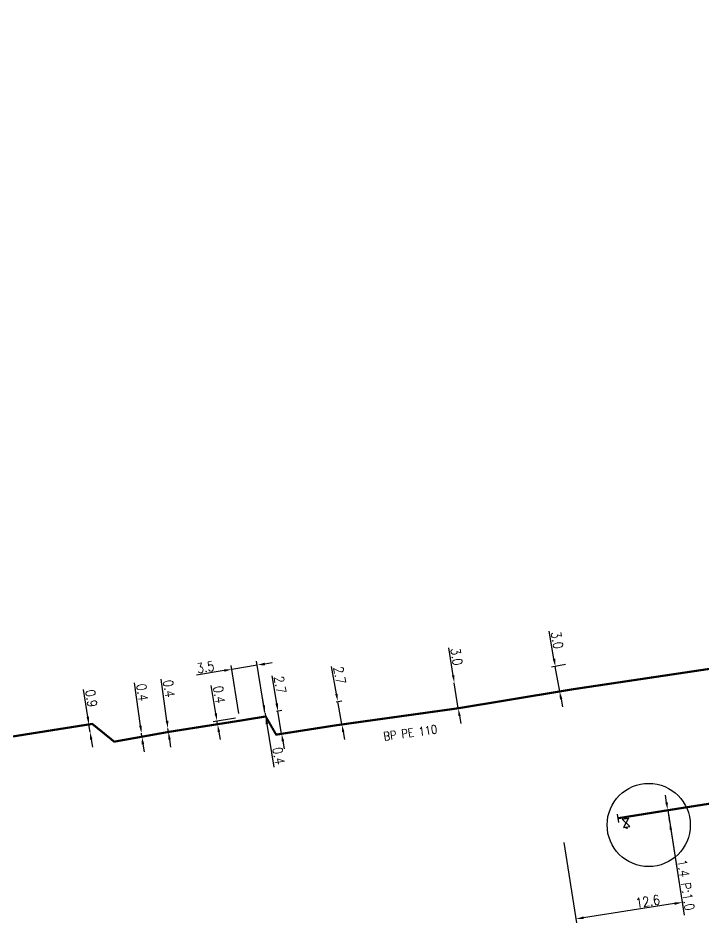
# Model space of a CAD drawing. Header units: millimetres. Extents: x 183997 to 185000, y 127999 to 129007.
# Drawn here: x 184634.1 to 184714.5, y 128894.2 to 129000.1 of the extents above; entities that cross this region are included whole.
import ezdxf
from ezdxf.enums import TextEntityAlignment as Align

# ---------------------------------------------------------------- set-up
doc = ezdxf.new("R2010")
doc.units = ezdxf.units.MM
doc.header["$PDMODE"] = 34
doc.linetypes.add('L_25_FN', pattern=[2000, 1000, 1000])
doc.linetypes.add('L_25_PE', pattern=[2000, 1000, 1000])
doc.layers.get('0').update_dxf_attribs({"linetype": 'CONTINUOUS'})
doc.layers.get('DEFPOINTS').update_dxf_attribs({"linetype": 'CONTINUOUS'})
for name, color, linetype in [('L_150', 1, 'CONTINUOUS'), ('L_300', 7, 'CONTINUOUS'), ('L_340', 7, 'CONTINUOUS'), ('L_900', 7, 'CONTINUOUS')]:
    doc.layers.add(name, color=color, linetype=linetype)
doc.styles.get("Standard").update_dxf_attribs({"font": 'romans.shx', "width": 0.85})
doc.dimstyles.get("Standard").update_dxf_attribs({"dimtxt": 1.5, "dimasz": 1.2, "dimexe": 0.625, "dimexo": 0.625, "dimgap": 0.25, "dimtad": 1, "dimdec": 1, "dimzin": 0, "dimdsep": 46, "dimtxsty": 'Standard', "dimcen": -0.5, "dimadec": 0, "dimazin": 0, "dimtfac": 1, "dimtdec": 1, "dimtmove": 0, "dimatfit": 3, "dimfxl": 0, "dimtolj": 1, "dimtzin": 0, "dimarcsym": 0})

# ---------------------------------------------------------------- blocks, each defined once
blk = doc.blocks.new('L_340_07')
at = {"color": 0, "linetype": 'Continuous', "const_width": 0.25, "flags": 128}
blk.add_lwpolyline([(0, 0), (0.35, 0)], dxfattribs=at)
at = {"color": 0, "linetype": 'Continuous', "flags": 128}
blk.add_lwpolyline([(0.35, -0.5), (0.35, 0.5)], dxfattribs=at)
at = {"color": 0, "linetype": 'Continuous', "width": 0.75, "flags": 3}
for tag, p in [('DEF_LEG', (0.72, -3.47)), ('DEF_COUP', (0.72, -5.97)), ('DEF_TYPE', (0.72, -8.47))]:
    blk.add_attdef(tag, text='', height=1.2, dxfattribs=at).set_placement(p, align=Align.MIDDLE)
blk = doc.blocks.new('L_300_09')
at = {"color": 0, "linetype": 'Continuous', "flags": 128}
blk.add_lwpolyline([(0.5, -0.38), (-0.5, 0.38), (-0.5, -0.38), (0.5, 0.38), (0.5, -0.38)], dxfattribs=at)
at = {"color": 0, "linetype": 'Continuous', "width": 0.75}
blk.add_attdef('NUM', text='', height=1, dxfattribs=at).set_placement((0, 1.69), align=Align.MIDDLE_CENTER)
at = {"color": 0, "linetype": 'Continuous', "width": 0.75, "flags": 3}
for tag, p in [('DEF_LEG', (0, -5)), ('DEF_COUP', (0, -7.5)), ('DEF_TYPE', (0, -10))]:
    blk.add_attdef(tag, text='', height=1.2, dxfattribs=at).set_placement(p, align=Align.MIDDLE)
blk = doc.blocks.new('*D290')
at = {"layer": 'DEFPOINTS', "color": 0, "linetype": 'Continuous', "transparency": 16777216}
for p in [(184710.25, 128907.4), (184710.47, 128906.02), (184710.47, 128906.02)]:
    blk.add_point(p, dxfattribs=at)
at = {"layer": 'L_150', "color": 0, "linetype": 'Continuous', "lineweight": -2, "transparency": 16777216}
for p, q in [((184710.12, 128908.29), (184709.98, 128909.18)), ((184710.25, 128907.4), (184710.47, 128906.02)), ((184710.61, 128905.13), (184712.17, 128895.14))]:
    blk.add_line(p, q, dxfattribs=at)
at = {"layer": 'L_150', "color": 0, "linetype": 'Continuous', "transparency": 16777216}
for points in [[(184710.26, 128908.32), (184709.97, 128908.27), (184710.25, 128907.4)], [(184710.76, 128905.15), (184710.46, 128905.11), (184710.47, 128906.02)]]:
    blk.add_solid(points, dxfattribs=at)
at = {"layer": 'L_150', "color": 0, "linetype": 'Continuous', "transparency": 16777216, "insert": (184712.38, 128898.65), "char_height": 1.125, "attachment_point": 5, "rotation": 278.8744}
blk.add_mtext('\\A1;1.4 P:1.0', dxfattribs=at)
blk = doc.blocks.new('*D361')
at = {"layer": 'DEFPOINTS', "color": 0, "linetype": 'Continuous', "transparency": 16777216}
for p in [(184710.25, 128907.4), (184698.02, 128904.08), (184699.49, 128894.68)]:
    blk.add_point(p, dxfattribs=at)
at = {"layer": 'L_150', "color": 0, "linetype": 'Continuous', "lineweight": -2, "transparency": 16777216}
for p, q in [((184710.33, 128906.94), (184712.01, 128896.14)), ((184698.09, 128903.62), (184699.56, 128894.22)), ((184711.05, 128896.47), (184700.38, 128894.82))]:
    blk.add_line(p, q, dxfattribs=at)
at = {"layer": 'L_150', "color": 0, "linetype": 'Continuous', "transparency": 16777216}
for points in [[(184711.03, 128896.62), (184711.07, 128896.32), (184711.94, 128896.61)], [(184700.35, 128894.97), (184700.4, 128894.67), (184699.49, 128894.68)]]:
    blk.add_solid(points, dxfattribs=at)
at = {"layer": 'L_150', "color": 0, "linetype": 'Continuous', "transparency": 16777216, "insert": (184707.9, 128896.74), "char_height": 1.125, "attachment_point": 5, "rotation": 8.8003}
blk.add_mtext('\\A1;12.6', dxfattribs=at)
blk = doc.blocks.new('*D1388')
at = {"layer": 'DEFPOINTS', "color": 0, "linetype": 'Continuous', "transparency": 16777216}
for p in [(184642.44, 128917.45), (184642.58, 128916.56), (184642.58, 128916.56)]:
    blk.add_point(p, dxfattribs=at)
at = {"layer": 'L_150', "color": 0, "linetype": 'Continuous', "lineweight": -2, "transparency": 16777216}
for p, q in [((184642.31, 128918.34), (184641.81, 128921.54)), ((184642.58, 128916.56), (184642.44, 128917.45)), ((184642.72, 128915.67), (184642.86, 128914.78))]:
    blk.add_line(p, q, dxfattribs=at)
at = {"layer": 'L_150', "color": 0, "linetype": 'Continuous', "transparency": 16777216}
for points in [[(184642.46, 128918.36), (184642.16, 128918.32), (184642.44, 128917.45)], [(184642.87, 128915.69), (184642.57, 128915.65), (184642.58, 128916.56)]]:
    blk.add_solid(points, dxfattribs=at)
at = {"layer": 'L_150', "color": 0, "linetype": 'Continuous', "transparency": 16777216, "insert": (184642.73, 128920.5), "char_height": 1.125, "attachment_point": 5, "rotation": 278.7768}
blk.add_mtext('\\A1;0.9', dxfattribs=at)
blk = doc.blocks.new('*D1389')
at = {"layer": 'DEFPOINTS', "color": 0, "linetype": 'Continuous', "transparency": 16777216}
for p in [(184648.6, 128916.41), (184648.6, 128916.41), (184648.66, 128916.01)]:
    blk.add_point(p, dxfattribs=at)
at = {"layer": 'L_150', "color": 0, "linetype": 'Continuous', "lineweight": -2, "transparency": 16777216}
for p, q in [((184648.48, 128917.3), (184647.8, 128922.3)), ((184648.66, 128916.01), (184648.6, 128916.41)), ((184648.78, 128915.12), (184648.9, 128914.23))]:
    blk.add_line(p, q, dxfattribs=at)
at = {"layer": 'L_150', "color": 0, "linetype": 'Continuous', "transparency": 16777216}
for points in [[(184648.63, 128917.32), (184648.33, 128917.28), (184648.6, 128916.41)], [(184648.93, 128915.14), (184648.63, 128915.1), (184648.66, 128916.01)]]:
    blk.add_solid(points, dxfattribs=at)
at = {"layer": 'L_150', "color": 0, "linetype": 'Continuous', "transparency": 16777216, "insert": (184648.7, 128921.2), "char_height": 1.125, "attachment_point": 5, "rotation": 277.791}
blk.add_mtext('\\A1;0.4', dxfattribs=at)
blk = doc.blocks.new('*D1390')
at = {"layer": 'DEFPOINTS', "color": 0, "linetype": 'Continuous', "transparency": 16777216}
for p in [(184651.71, 128916.97), (184651.71, 128916.97), (184651.77, 128916.57)]:
    blk.add_point(p, dxfattribs=at)
at = {"layer": 'L_150', "color": 0, "linetype": 'Continuous', "lineweight": -2, "transparency": 16777216}
for p, q in [((184651.59, 128917.86), (184650.92, 128922.74)), ((184651.77, 128916.57), (184651.71, 128916.97)), ((184651.89, 128915.68), (184652.01, 128914.79))]:
    blk.add_line(p, q, dxfattribs=at)
at = {"layer": 'L_150', "color": 0, "linetype": 'Continuous', "transparency": 16777216}
for points in [[(184651.74, 128917.88), (184651.44, 128917.84), (184651.71, 128916.97)], [(184652.04, 128915.7), (184651.74, 128915.66), (184651.77, 128916.57)]]:
    blk.add_solid(points, dxfattribs=at)
at = {"layer": 'L_150', "color": 0, "linetype": 'Continuous', "transparency": 16777216, "insert": (184651.83, 128921.64), "char_height": 1.125, "attachment_point": 5, "rotation": 277.7951}
blk.add_mtext('\\A1;0.4', dxfattribs=at)
blk = doc.blocks.new('*D1391')
at = {"layer": 'DEFPOINTS', "color": 0, "linetype": 'Continuous', "transparency": 16777216}
for p in [(184660.1, 128918.28), (184657.46, 128917.84), (184660.16, 128917.89)]:
    blk.add_point(p, dxfattribs=at)
at = {"layer": 'L_150', "color": 0, "linetype": 'Continuous', "lineweight": -2, "transparency": 16777216}
for p, q in [((184657.31, 128918.73), (184656.77, 128922.01)), ((184659.63, 128918.2), (184657, 128917.77)), ((184659.7, 128917.81), (184657.06, 128917.37)), ((184657.52, 128917.45), (184657.46, 128917.84)), ((184657.67, 128916.56), (184657.82, 128915.67))]:
    blk.add_line(p, q, dxfattribs=at)
at = {"layer": 'L_150', "color": 0, "linetype": 'Continuous', "transparency": 16777216}
for points in [[(184657.46, 128918.76), (184657.16, 128918.71), (184657.46, 128917.84)], [(184657.82, 128916.59), (184657.52, 128916.54), (184657.52, 128917.45)]]:
    blk.add_solid(points, dxfattribs=at)
at = {"layer": 'L_150', "color": 0, "linetype": 'Continuous', "transparency": 16777216, "insert": (184657.71, 128920.94), "char_height": 1.125, "attachment_point": 5, "rotation": 279.3753}
blk.add_mtext('\\A1;0.4', dxfattribs=at)
blk = doc.blocks.new('*D1392')
at = {"layer": 'DEFPOINTS', "color": 0, "linetype": 'Continuous', "transparency": 16777216}
for p in [(184659.17, 128923.89), (184660.1, 128918.28), (184663.15, 128918.38)]:
    blk.add_point(p, dxfattribs=at)
at = {"layer": 'L_150', "color": 0, "linetype": 'Continuous', "lineweight": -2, "transparency": 16777216}
for p, q in [((184663.07, 128918.84), (184662.08, 128924.85)), ((184663.04, 128924.53), (184663.93, 128924.68)), ((184658.28, 128923.75), (184655.05, 128923.21)), ((184660.02, 128918.74), (184659.09, 128924.36)), ((184662.15, 128924.39), (184659.17, 128923.89))]:
    blk.add_line(p, q, dxfattribs=at)
at = {"layer": 'L_150', "color": 0, "linetype": 'Continuous', "transparency": 16777216}
for points in [[(184663.02, 128924.68), (184663.07, 128924.38), (184662.15, 128924.39)], [(184658.26, 128923.89), (184658.31, 128923.6), (184659.17, 128923.89)]]:
    blk.add_solid(points, dxfattribs=at)
at = {"layer": 'L_150', "color": 0, "linetype": 'Continuous', "transparency": 16777216, "insert": (184656.1, 128924.15), "char_height": 1.125, "attachment_point": 5, "rotation": 9.3754}
blk.add_mtext('\\A1;3.5', dxfattribs=at)
blk = doc.blocks.new('*D1393')
at = {"layer": 'DEFPOINTS', "color": 0, "linetype": 'Continuous', "transparency": 16777216}
for p in [(184663.08, 128918.77), (184663.08, 128918.77), (184663.15, 128918.38)]:
    blk.add_point(p, dxfattribs=at)
at = {"layer": 'L_150', "color": 0, "linetype": 'Continuous', "lineweight": -2, "transparency": 16777216}
for p, q in [((184662.93, 128919.66), (184662.79, 128920.55)), ((184663.08, 128918.77), (184663.15, 128918.38)), ((184663.29, 128917.49), (184664.12, 128912.45))]:
    blk.add_line(p, q, dxfattribs=at)
at = {"layer": 'L_150', "color": 0, "linetype": 'Continuous', "transparency": 16777216}
for points in [[(184663.08, 128919.69), (184662.79, 128919.64), (184663.08, 128918.77)], [(184663.44, 128917.51), (184663.14, 128917.47), (184663.15, 128918.38)]]:
    blk.add_solid(points, dxfattribs=at)
at = {"layer": 'L_150', "color": 0, "linetype": 'Continuous', "transparency": 16777216, "insert": (184664.67, 128913.77), "char_height": 1.125, "attachment_point": 5, "rotation": 279.3754}
blk.add_mtext('\\A1;0.4', dxfattribs=at)
blk = doc.blocks.new('*D1394')
at = {"layer": 'DEFPOINTS', "color": 0, "linetype": 'Continuous', "transparency": 16777216}
for p in [(184663.94, 128918.91), (184664.58, 128919.02), (184664.38, 128916.25)]:
    blk.add_point(p, dxfattribs=at)
at = {"layer": 'L_150', "color": 0, "linetype": 'Continuous', "lineweight": -2, "transparency": 16777216}
for p, q in [((184664.44, 128919.91), (184663.9, 128923.14)), ((184664.4, 128918.99), (184665.05, 128919.1)), ((184665.02, 128916.36), (184664.58, 128919.02)), ((184664.84, 128916.33), (184665.49, 128916.43)), ((184665.17, 128915.47), (184665.32, 128914.58))]:
    blk.add_line(p, q, dxfattribs=at)
at = {"layer": 'L_150', "color": 0, "linetype": 'Continuous', "transparency": 16777216}
for points in [[(184664.59, 128919.93), (184664.29, 128919.88), (184664.58, 128919.02)], [(184665.32, 128915.49), (184665.02, 128915.45), (184665.02, 128916.36)]]:
    blk.add_solid(points, dxfattribs=at)
at = {"layer": 'L_150', "color": 0, "linetype": 'Continuous', "transparency": 16777216, "insert": (184664.84, 128922.09), "char_height": 1.125, "attachment_point": 5, "rotation": 279.3753}
blk.add_mtext('\\A1;2.7', dxfattribs=at)
blk = doc.blocks.new('*D1395')
at = {"layer": 'DEFPOINTS', "color": 0, "linetype": 'Continuous', "transparency": 16777216}
for p in [(184670.94, 128920.01), (184671.6, 128920.13), (184671.41, 128917.35)]:
    blk.add_point(p, dxfattribs=at)
at = {"layer": 'L_150', "color": 0, "linetype": 'Continuous', "lineweight": -2, "transparency": 16777216}
for p, q in [((184671.44, 128921.02), (184670.87, 128924.24)), ((184671.4, 128920.09), (184672.06, 128920.21)), ((184672.07, 128917.47), (184671.6, 128920.13)), ((184671.87, 128917.44), (184672.53, 128917.55)), ((184672.23, 128916.59), (184672.38, 128915.7))]:
    blk.add_line(p, q, dxfattribs=at)
at = {"layer": 'L_150', "color": 0, "linetype": 'Continuous', "transparency": 16777216}
for points in [[(184671.59, 128921.04), (184671.29, 128920.99), (184671.6, 128920.13)], [(184672.37, 128916.61), (184672.08, 128916.56), (184672.07, 128917.47)]]:
    blk.add_solid(points, dxfattribs=at)
at = {"layer": 'L_150', "color": 0, "linetype": 'Continuous', "transparency": 16777216, "insert": (184671.82, 128923.2), "char_height": 1.125, "attachment_point": 5, "rotation": 280.0403}
blk.add_mtext('\\A1;2.7', dxfattribs=at)
blk = doc.blocks.new('*D1396')
at = {"layer": 'DEFPOINTS', "color": 0, "linetype": 'Continuous', "transparency": 16777216}
for p in [(184685.25, 128922.31), (184685.25, 128922.31), (184685.71, 128919.34)]:
    blk.add_point(p, dxfattribs=at)
at = {"layer": 'L_150', "color": 0, "linetype": 'Continuous', "lineweight": -2, "transparency": 16777216}
for p, q in [((184685.11, 128923.19), (184684.6, 128926.43)), ((184685.71, 128919.34), (184685.25, 128922.31)), ((184685.85, 128918.45), (184686, 128917.56))]:
    blk.add_line(p, q, dxfattribs=at)
at = {"layer": 'L_150', "color": 0, "linetype": 'Continuous', "transparency": 16777216}
for points in [[(184685.26, 128923.22), (184684.96, 128923.17), (184685.25, 128922.31)], [(184686, 128918.48), (184685.71, 128918.43), (184685.71, 128919.34)]]:
    blk.add_solid(points, dxfattribs=at)
at = {"layer": 'L_150', "color": 0, "linetype": 'Continuous', "transparency": 16777216, "insert": (184685.52, 128925.37), "char_height": 1.125, "attachment_point": 5, "rotation": 278.9522}
blk.add_mtext('\\A1;3.0', dxfattribs=at)
blk = doc.blocks.new('*D1397')
at = {"layer": 'DEFPOINTS', "color": 0, "linetype": 'Continuous', "transparency": 16777216}
for p in [(184697.08, 128924.24), (184698.72, 128924.53), (184699.24, 128921.58)]:
    blk.add_point(p, dxfattribs=at)
at = {"layer": 'L_150', "color": 0, "linetype": 'Continuous', "lineweight": -2, "transparency": 16777216}
for p, q in [((184696.92, 128925.13), (184696.35, 128928.36)), ((184698.26, 128924.45), (184696.62, 128924.16)), ((184697.6, 128921.29), (184697.08, 128924.24)), ((184698.78, 128921.5), (184697.14, 128921.21)), ((184697.76, 128920.4), (184697.91, 128919.51))]:
    blk.add_line(p, q, dxfattribs=at)
at = {"layer": 'L_150', "color": 0, "linetype": 'Continuous', "transparency": 16777216}
for points in [[(184697.07, 128925.15), (184696.77, 128925.1), (184697.08, 128924.24)], [(184697.91, 128920.43), (184697.61, 128920.37), (184697.6, 128921.29)]]:
    blk.add_solid(points, dxfattribs=at)
at = {"layer": 'L_150', "color": 0, "linetype": 'Continuous', "transparency": 16777216, "insert": (184697.3, 128927.32), "char_height": 1.125, "attachment_point": 5, "rotation": 280.0286}
blk.add_mtext('\\A1;3.0', dxfattribs=at)

msp = doc.modelspace()

# ---------------------------------------------------------------- linework, layer by layer
at = {"layer": 'L_150', "linetype": 'L_25_PE', "ltscale": 0.5, "flags": 128}
msp.add_lwpolyline([(184430.59, 129000, 0.25, 0.25, 0), (184442.31, 128981.42, 0.25, 0.25, 0), (184451.43, 128974.08, 0.25, 0.25, 0), (184460.16, 128967.55, 0.25, 0.25, 0), (184466.44, 128962.54, 0.25, 0.25, 0), (184476.1, 128955.34, 0.25, 0.25, 0), (184485.56, 128947.95, 0.25, 0.25, 0), (184495.12, 128940.72, 0.25, 0.25, 0), (184498.83, 128938.03, 0.25, 0.25, 0), (184499.84, 128937.2, 0.25, 0.25, 0), (184519.07, 128922.84, 0.25, 0.25, 0), (184528.5, 128915.62, 0.25, 0.25, 0), (184539.13, 128909.64, 0.25, 0.25, 0), (184544.76, 128907.34, 0.25, 0.25, 0), (184557.06, 128904.72, 0.25, 0.25, 0), (184567.96, 128903.58, 0.25, 0.25, 0), (184576.18, 128904.08, 0.25, 0.25, 0), (184577.68, 128904.26, 0.25, 0.25, 0), (184578.08, 128904.31, 0.25, 0.25, 0), (184578.82, 128904.78, 0.25, 0.25, 0), (184581.69, 128905.2, 0.25, 0.25, 0), (184584.28, 128908.74, 0.25, 0.25, 0), (184583.77, 128911.08, 0.25, 0.25, 0), (184584.67, 128911.28, 0.25, 0.25, 0), (184585.24, 128911.4, 0.25, 0.25, 0), (184587.68, 128911.93, 0.25, 0.25, 0), (184589.62, 128912.34, 0.25, 0.25, 0), (184590.26, 128912.48, 0.25, 0.25, 0), (184590.63, 128910.84, 0.25, 0.25, 0), (184590.71, 128910.16, 0.25, 0.25, 0), (184590.79, 128909.61, 0.25, 0.25, 0), (184590.79, 128909.61, 0.25, 0.25, 0), (184590.79, 128909.61, 0.25, 0.25, 0), (184591.45, 128909.25, 0.25, 0.25, 0), (184591.45, 128909.25, 0.25, 0.25, 0), (184591.45, 128909.25, 0.25, 0.25, 0), (184595.25, 128910, 0.25, 0.25, 0), (184612.07, 128912.63, 0.25, 0.25, 0), (184627.41, 128915.07, 0.25, 0.25, 0), (184642.44, 128917.45, 0.25, 0.25, 0), (184642.44, 128917.45, 0.25, 0.25, 0), (184642.44, 128917.45, 0.25, 0.25, 0), (184642.84, 128917.51, 0.25, 0.25, 0), (184645.41, 128915.43, 0.25, 0.25, 0), (184648.66, 128916.01, 0.25, 0.25, 0), (184651.77, 128916.57, 0.25, 0.25, 0), (184660.16, 128917.89, 0.25, 0.25, 0), (184663.15, 128918.38, 0.25, 0.25, 0), (184664.38, 128916.25, 0.25, 0.25, 0), (184671.41, 128917.35, 0.25, 0.25, 0), (184685.71, 128919.34, 0.25, 0.25, 0), (184699.24, 128921.58, 0.25, 0.25, 0), (184715.8, 128924.05, 0.25, 0.25, 0), (184722.25, 128925.08, 0.25, 0.25, 0), (184722.25, 128925.08, 0.25, 0.25, 0), (184722.25, 128925.08, 0.25, 0.25, 0), (184722.93, 128925.29, 0.25, 0.25, 0), (184747.62, 128929.13, 0.25, 0.25, 0), (184747.91, 128929.17, 0.25, 0.25, 0), (184752.24, 128929.76, 0.25, 0.25, 0), (184752.24, 128929.76, 0.25, 0.25, 0), (184752.24, 128929.76, 0.25, 0.25, 0), (184775.57, 128933.48, 0.25, 0.25, 0), (184782.6, 128934.08, 0.25, 0.25, 0), (184782.97, 128935.03, 0.25, 0.25, 0), (184784.36, 128935.19, 0.25, 0.25, 0), (184790.66, 128935.87, 0.25, 0.25, 0), (184792.12, 128936.03, 0.25, 0.25, 0), (184801.2, 128937.44, 0.25, 0.25, 0), (184805.37, 128938.03, 0.25, 0.25, 0), (184811.29, 128938.87, 0.25, 0.25, 0), (184818.35, 128939.97, 0.25, 0.25, 0), (184824.51, 128940.87, 0.25, 0.25, 0), (184831.22, 128941.93, 0.25, 0.25, 0), (184836.31, 128942.5, 0.25, 0.25, 0), (184837.91, 128942.68, 0, 0, 0)], format="xyseb", dxfattribs=at)
at = {"layer": 'L_150', "linetype": 'L_25_PE', "ltscale": 0.5, "const_width": 0.25, "flags": 128}
for points in [[(184750.77, 128914.03), (184750.07, 128913.77), (184749.56, 128913.58), (184749.56, 128913.58), (184745.82, 128913.01), (184711.83, 128907.65), (184710.25, 128907.4), (184709.56, 128907.29), (184705.25, 128906.6), (184704.76, 128906.52)], [(184705.25, 128906.6), (184705.28, 128906.41)]]:
    msp.add_lwpolyline(points, dxfattribs=at)
at = {"layer": 'L_150', "linetype": 'L_25_FN', "ltscale": 0.5, "const_width": 0.25, "flags": 128}
msp.add_lwpolyline([(184705.43, 128905.42), (184705.46, 128905.24)], dxfattribs=at)
at = {"layer": 'L_900', "ltscale": 0.5}
msp.add_circle((184708.02, 128905.68), 4.87, dxfattribs=at)

# ---------------------------------------------------------------- block references
at = {"layer": 'L_300', "ltscale": 0.5, "rotation": 99.08300288043715}
msp.add_blockref('L_300_09', (184705.36, 128905.92), dxfattribs=at)
at = {"layer": 'L_340', "ltscale": 0.5, "rotation": 188.898827098267}
msp.add_blockref('L_340_07', (184704.76, 128906.52), dxfattribs=at)

# ---------------------------------------------------------------- texts
at = {"layer": 'L_150', "linetype": 'L_25_PE', "width": 0.85}
msp.add_text('BP PE 110', height=1, rotation=7.9079, dxfattribs=at).set_placement((184677.03, 128915.54))

# ---------------------------------------------------------------- dimensions: what is measured, and where the dimension line sits
at = {"layer": 'L_150', "linetype": 'Continuous'}
for base, p1, p2, angle, override, picture, middle in [((184697.08, 128924.24), (184699.24, 128921.58), (184698.72, 128924.53), 280.0286, {"dimscale": 0.75, "dimatfit": 0}, '*D1397', (184696.56, 128927.18)), ((184685.25, 128922.31), (184685.71, 128919.34), (184685.25, 128922.31), 278.9522, {"dimscale": 0.75, "dimlfac": 1, "dimlunit": 2, "dimatfit": 0}, '*D1396', (184684.78, 128925.26)), ((184671.6, 128920.13), (184671.41, 128917.35), (184670.94, 128920.01), 280.0403, {"dimscale": 0.75, "dimatfit": 0}, '*D1395', (184671.08, 128923.07)), ((184651.71, 128916.97), (184651.77, 128916.57), (184651.71, 128916.97), 277.7951, {"dimscale": 0.75, "dimatfit": 0}, '*D1390', (184651.09, 128921.54)), ((184664.58, 128919.02), (184664.38, 128916.25), (184663.94, 128918.91), 279.3753, {"dimscale": 0.75, "dimatfit": 0}, '*D1394', (184664.1, 128921.97)), ((184642.58, 128916.56), (184642.44, 128917.45), (184642.58, 128916.56), 98.7768, {"dimscale": 0.75, "dimatfit": 0}, '*D1388', (184641.99, 128920.38)), ((184648.6, 128916.41), (184648.66, 128916.01), (184648.6, 128916.41), 277.791, {"dimscale": 0.75, "dimatfit": 0}, '*D1389', (184647.96, 128921.1)), ((184657.46, 128917.84), (184660.16, 128917.89), (184660.1, 128918.28), 279.3753, {"dimscale": 0.75, "dimatfit": 0}, '*D1391', (184656.97, 128920.82)), ((184663.08, 128918.77), (184663.15, 128918.38), (184663.08, 128918.77), 279.3754, {"dimscale": 0.75, "dimatfit": 0}, '*D1393', (184663.93, 128913.65)), ((184699.49, 128894.68), (184710.25, 128907.4), (184698.02, 128904.08), 8.8003, {"dimscale": 0.75, "dimatfit": 0}, '*D361', (184708.01, 128896))]:
    dim = msp.add_linear_dim(base=base, p1=p1, p2=p2, angle=angle, dimstyle='Standard', override=override, dxfattribs=at)
    dim.commit()
    dim.dimension.update_dxf_attribs({"geometry": picture, "text_midpoint": middle, "dimtype": 160})
for base, p1, p2, angle, text, picture, middle in [((184659.17, 128923.89), (184663.15, 128918.38), (184660.1, 128918.28), 9.3754, '3.5', '*D1392', (184656.22, 128923.41)), ((184710.47, 128906.02), (184710.25, 128907.4), (184710.47, 128906.02), 98.8744, '<> P:1.0', '*D290', (184711.64, 128898.54))]:
    dim = msp.add_linear_dim(base=base, p1=p1, p2=p2, angle=angle, text=text, dimstyle='Standard', override={"dimscale": 0.75, "dimatfit": 0}, dxfattribs=at)
    dim.commit()
    dim.dimension.update_dxf_attribs({"geometry": picture, "text_midpoint": middle, "dimtype": 160})

doc.saveas('drawing.dxf')
